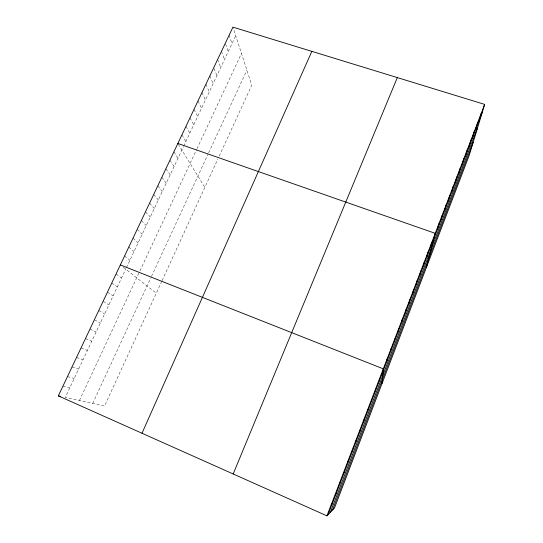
<?xml version="1.0" encoding="UTF-8"?>
<svg xmlns="http://www.w3.org/2000/svg" width="543" height="543" viewBox="0 0 543 543"><rect width="100%" height="100%" fill="white"/><g stroke="black" fill="none" stroke-linecap="round" stroke-linejoin="round"><path stroke-width="0.41" stroke-dasharray="2.71 2.04" d="M161.8 281.233L104.514 406.042L65.269 397.408L125.718 269.158M162.119 280.527L217.858 159.072M219.223 156.106L251.762 85.197L232.933 27.15M92.71 403.449L150.805 277.88M151.483 276.414L208.01 154.239M208.655 152.834L246.895 70.19M79.421 400.524L139.571 271.676M139.931 270.909L196.634 149.454M196.973 148.721L241.459 53.431M126.404 267.692L183.324 146.929M183.683 146.162L235.723 35.75M62.927 386.188L69.742 387.926M67.488 376.55L74.187 378.491M72.029 366.966L78.606 369.111M76.543 357.437L83.004 359.778M81.029 347.954L87.382 350.5M85.489 338.527L91.733 341.269M89.934 329.153L96.057 332.085M94.346 319.827L100.36 322.949M98.738 310.555L104.643 313.868M103.109 301.331L108.905 304.833M107.453 292.154L113.141 295.84M111.77 283.032L117.356 286.901M116.066 273.957L121.544 278.009M123.329 267.278L156.289 293.234M124.591 255.95L129.865 260.355M128.82 247.017L133.992 251.606M133.028 238.133L138.092 242.891M137.216 229.302L142.178 234.23M141.377 220.512L146.243 225.61M145.517 211.763L150.282 217.037M149.63 203.068L154.3 208.505M153.73 194.421L158.305 200.021M157.803 185.815L162.282 191.577M161.855 177.249L166.239 183.174M165.893 168.737L170.176 174.819M169.905 160.26L174.099 166.504M173.896 151.836L177.995 158.23M178.267 144.105L204.826 187.471M181.932 134.854L185.855 141.567M185.977 126.309L189.806 133.171M190.009 117.804L193.742 124.822M194.014 109.347L197.659 116.514M197.998 100.93L201.555 108.254M201.955 92.561L205.424 100.034M205.899 84.233L209.279 91.855M209.822 75.952L213.114 83.717M214.017 68.432L216.935 75.62M217.607 59.52L220.729 67.563M221.469 51.361L224.503 59.554M225.576 44.01L228.264 51.578M229.132 35.18L232.004 43.644"/><path stroke-width="0.81" d="M375.518 390.858L375.525 389.107M379.326 380.928L379.421 378.939M382.062 383.473L383.297 368.84L120.342 264.93M386.874 361.231L387.145 358.794M390.614 351.464L390.974 348.81M394.333 341.751L394.775 338.88M398.033 332.099L398.562 329.01M401.711 322.494L402.322 319.196M405.37 312.944L406.062 309.442M409.008 303.449L409.782 299.736M412.626 294.007L413.481 290.091M416.223 284.62L417.16 280.5M419.8 275.281L420.818 270.957M423.357 265.995L424.45 261.475M426.9 256.758L428.067 252.04M430.416 247.574L431.665 242.667M426.452 267.299L435.235 233.341L177.866 143.447M437.502 229.078L438.9 223.784M441.065 219.772L442.538 214.281M444.615 210.521L446.163 204.84M448.138 201.317L449.76 195.446M451.647 192.168L453.344 186.113M455.136 183.066L456.901 176.828M458.604 174.011L460.437 167.59M462.052 165.011L463.96 158.413M465.48 156.058L467.455 149.284M468.894 147.153L470.937 140.203M472.281 138.302L474.399 131.175M475.661 129.499L477.84 122.202M479.014 120.736L481.261 113.27M484.668 104.392L469.186 155.447L334.495 507.976L326.94 515.85L58.332 395.881L232.933 27.15L484.668 104.392L326.94 515.85M328.087 514.655L482.354 112.028M330.416 512.225L477.616 127.646M332.581 509.965L473.157 142.347M233.171 473.971L397.32 77.595M141.994 433.246L311.838 51.361M331.121 504.936L332.167 504.006M335.282 494.089L336.226 493.417M339.416 483.304L340.257 482.89M343.522 472.586L344.269 472.424M347.608 461.937L348.253 462.018M58.332 395.881L60.646 396.39M351.667 451.342L352.217 451.674M355.706 440.814L356.154 441.391M359.717 430.355L360.07 431.169M363.701 419.949L363.966 421.008M367.665 409.605L367.842 410.902M371.609 399.322L371.69 400.849"/></g></svg>
